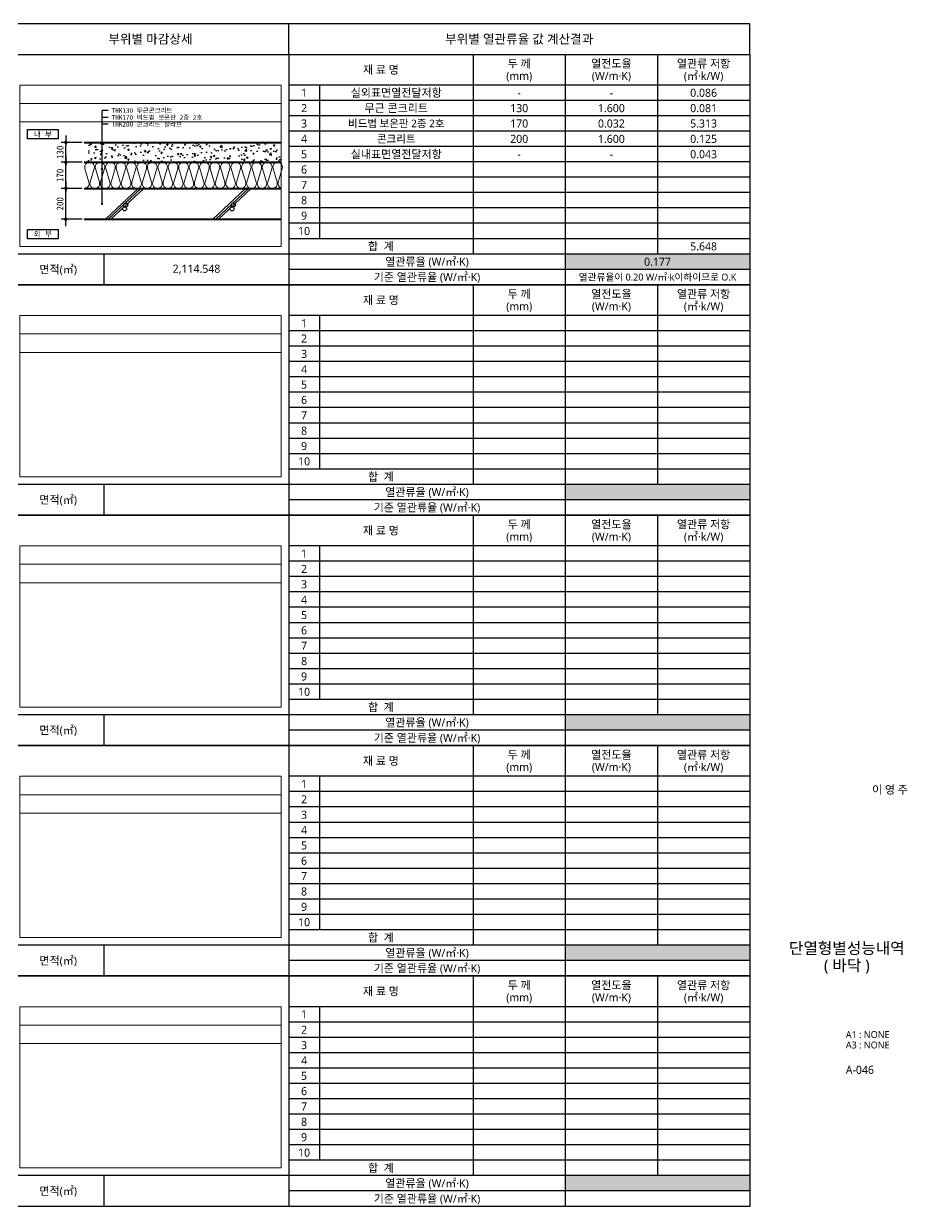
# Model space of a CAD drawing. Header units: millimetres. Extents: x 433 to 50040, y -8477 to -471.
# Drawn here: x 31690 to 37440, y -8477 to -776 of the extents above; entities that cross this region are included whole.
import ezdxf
from ezdxf.enums import TextEntityAlignment as Align

# ---------------------------------------------------------------- set-up
doc = ezdxf.new("R2010")
doc.units = ezdxf.units.MM
doc.header["$MEASUREMENT"] = 0
doc.header["$PDSIZE"] = -10
doc.layers.get('0').update_dxf_attribs({"linetype": 'CONTINUOUS'})
doc.layers.get('Defpoints').update_dxf_attribs({"color": 153, "linetype": 'CONTINUOUS'})
for name, color, linetype in [('2', 4, 'CONTINUOUS'), ('HATCH-1', 8, 'CONTINUOUS'), ('RXANNOT', 4, 'CONTINUOUS')]:
    doc.layers.add(name, color=color, linetype=linetype)
for name, color, linetype, lineweight in [('A-BORD-TEXT', 3, 'CONTINUOUS', 25), ('A-CONC-LIN1', 2, 'CONTINUOUS', 40), ('A-DIMS', 7, 'CONTINUOUS', 25), ('A-MKXS-LEAD', 7, 'CONTINUOUS', 25), ('A-MKXS-TEXT1', 3, 'CONTINUOUS', 25), ('A-MKXX-NAME', 3, 'CONTINUOUS', 25), ('A-MKXX-SYMB', 7, 'CONTINUOUS', 25), ('A-XXXX-HATC', 8, 'CONTINUOUS', 18), ('A-XXXX-INSL2', 8, 'CONTINUOUS', 18), ('A-XXXX-TABL', 7, 'CONTINUOUS', 25)]:
    doc.layers.add(name, color=color, linetype=linetype, lineweight=lineweight)
doc.layers.add('A-XXXX-NPLT', color=144, linetype='CONTINUOUS', lineweight=15, plot=False)
doc.styles.add('HY울릉도L', font='')
doc.styles.add('돋움체', font='')
doc.styles.add('맑은고딕', font='malgun.ttf')
doc.styles.get('HY울릉도L').set_extended_font_data('HYwulM')
doc.styles.get('돋움체').set_extended_font_data('DotumChe')
doc.dimstyles.new('CDIM', dxfattribs={"dimtxt": 3, "dimasz": 1.5, "dimexe": 2, "dimexo": 1, "dimgap": 1, "dimtad": 1, "dimdec": 0, "dimrnd": 0.5, "dimzin": 0, "dimdsep": 32, "dimlunit": 6, "dimtxsty": 'HY울릉도L', "dimblk1": '_CIDOT', "dimblk2": '_CIDOT', "dimsah": 1, "dimcen": 5.5, "dimclrd": 2, "dimclre": 2, "dimclrt": 7, "dimadec": 0, "dimazin": 0, "dimtfac": 1, "dimtdec": 0, "dimtix": 1, "dimtmove": 2, "dimatfit": 1, "dimldrblk": '_CIDOT', "dimfxl": 1, "dimtolj": 1, "dimtzin": 0, "dimlwd": -1, "dimarcsym": 0})

# ---------------------------------------------------------------- blocks, each defined once
blk = doc.blocks.new('1')
at = {"layer": 'A-XXXX-HATC'}
h = blk.add_hatch(color=254, dxfattribs=at)
h.dxf.hatch_style = 1
h.paths.add_polyline_path([(3600, -1300), (4800, -1300), (4800, -1400), (3600, -1400)])
at = {"layer": 'A-XXXX-NPLT', "ltscale": 50}
for p, q in [((1750, -320), (50, -320)), ((1750, -440), (50, -440))]:
    blk.add_line(p, q, dxfattribs=at)
blk.add_lwpolyline([(1750, -1250), (50, -1250), (50, -200), (1750, -200)], close=True, dxfattribs=at)
at = {"layer": 'A-XXXX-TABL'}
for p, q in [((1800, 0), (1800, -1500)), ((3000, 0), (3000, -1300)), ((3600, 0), (3600, -1500)), ((4200, 0), (4200, -1300)), ((4800, -200), (1800, -200)), ((2000, -200), (2000, -1200)), ((4800, -300), (1800, -300)), ((4800, -400), (1800, -400)), ((4800, -500), (1800, -500)), ((4800, -600), (1800, -600)), ((4800, -700), (1800, -700)), ((4800, -800), (1800, -800)), ((4800, -900), (1800, -900)), ((4800, -1000), (1800, -1000)), ((4800, -1100), (1800, -1100)), ((4800, -1200), (1800, -1200)), ((4800, -1300), (0, -1300)), ((600, -1500), (600, -1300)), ((4800, -1400), (1800, -1400))]:
    blk.add_line(p, q, dxfattribs=at)
blk.add_lwpolyline([(4800, -1500), (0, -1500), (0, 0), (4800, 0)], close=True, dxfattribs=at)
at = {"layer": 'A-XXXX-TABL', "color": 2, "const_width": 5}
blk.add_lwpolyline([(3600, -1300), (4800, -1300), (4800, -1400), (3600, -1400)], close=True, dxfattribs=at)
at = {"layer": 'A-MKXX-NAME', "style": '맑은고딕'}
for s, p in [('재 료 명', (2400, -100)), ('두 께', (3300, -60)), ('열전도율', (3900, -60)), ('열관류 저항', (4500, -60)), ('(mm)', (3300, -140)), ('(W/m·K)', (3900, -140)), ('(㎡·k/W)', (4500, -140)), ('1', (1900, -250)), ('2', (1900, -350)), ('3', (1900, -450)), ('4', (1900, -550)), ('5', (1900, -650)), ('6', (1900, -750)), ('7', (1900, -850)), ('8', (1900, -950)), ('9', (1900, -1050)), ('10', (1900, -1150)), ('합  계', (2400, -1250)), ('면적(㎡)', (300, -1400)), ('열관류율 (W/㎡·K)', (2700, -1350)), ('기준 열관류율 (W/㎡·K)', (2700, -1450))]:
    blk.add_text(s, height=52.5, dxfattribs=at).set_placement(p, align=Align.MIDDLE_CENTER)
blk = doc.blocks.new('asdf')
at = {"layer": '2'}
for p, q in [((15396, -2604), (15396, -2071)), ((29906, -2604), (29906, -2071))]:
    blk.add_line(p, q, dxfattribs=at)
at = {"layer": 'A-XXXX-TABL'}
for p, q in [((2596, -2604), (2596, -2071)), ((7396, -2604), (7396, -2071)), ((17106, -2604), (17106, -2071)), ((21906, -2604), (21906, -2071)), ((1156, -2604), (1156, -22604)), ((1636, -2604), (1636, -22604)), ((2116, -2604), (2116, -22604)), ((2596, -2604), (2596, -22604)), ((15666, -2604), (15666, -22604)), ((16146, -2604), (16146, -22604)), ((16626, -2604), (16626, -22604)), ((17106, -2604), (17106, -22604)), ((2596, -6071), (2116, -6071)), ((17106, -6071), (16626, -6071)), ((2596, -6604), (2116, -6604)), ((17106, -6604), (16626, -6604)), ((2596, -10071), (2116, -10071)), ((17106, -10071), (16626, -10071)), ((2596, -10604), (2116, -10604)), ((17106, -10604), (16626, -10604)), ((2596, -14071), (2116, -14071)), ((17106, -14071), (16626, -14071)), ((2596, -14604), (2116, -14604)), ((17106, -14604), (16626, -14604)), ((2596, -18071), (2116, -18071)), ((17106, -18071), (16626, -18071)), ((2596, -18604), (2116, -18604)), ((17106, -18604), (16626, -18604)), ((2596, -22071), (2116, -22071)), ((17106, -22071), (16626, -22071)), ((1156, -22604), (2596, -22604)), ((15666, -22604), (17106, -22604))]:
    blk.add_line(p, q, dxfattribs=at)
at = {"layer": 'A-XXXX-TABL', "color": 3}
for points in [[(15396, -2071), (1156, -2071), (1156, -2604), (15396, -2604)], [(29906, -2071), (15666, -2071), (15666, -2604), (29906, -2604)]]:
    blk.add_lwpolyline(points, close=True, dxfattribs=at)
at = {"layer": '2', "xscale": 2.666666666666639, "yscale": 2.666666666666639, "zscale": 2.666666666666639}
for p in [(2596, -2604), (17106, -2604), (2596, -6604), (17106, -6604), (2596, -10604), (17106, -10604), (2596, -14604), (17106, -14604), (2596, -18604), (17106, -18604)]:
    blk.add_blockref('1', p, dxfattribs=at)
at = {"layer": 'A-MKXX-NAME', "style": '맑은고딕'}
for s, p in [('구  분', (1876, -2337)), ('부위별 마감상세', (4996, -2337)), ('부위별 열관류율 값 계산결과', (11396, -2337)), ('구  분', (16386, -2337)), ('부위별 마감상세', (19506, -2337)), ('부위별 열관류율 값 계산결과', (25906, -2337))]:
    blk.add_text(s, height=160, dxfattribs=at).set_placement(p, align=Align.MIDDLE_CENTER)
blk = doc.blocks.new('_CIDOT')
at = {"color": 0, "linetype": 'ByBlock'}
blk.add_line((2, 0), (-1, 0), dxfattribs=at)
at = {"color": 0, "linetype": 'ByBlock', "const_width": 0.5}
blk.add_lwpolyline([(-0.25, 0, 1), (0.25, 0, 1)], format="xyb", close=True, dxfattribs=at)
blk = doc.blocks.new('*D59')
at = {"layer": 'A-DIMS', "lineweight": -2, "transparency": 16777216}
for p, q in [((32069.8, -1849.3), (31934.8, -1849.3)), ((32069.8, -2049.3), (31934.8, -2049.3))]:
    blk.add_line(p, q, dxfattribs=at)
at = {"layer": 'A-DIMS', "transparency": 16777216}
blk.add_line((31964.8, -2026.8), (31964.8, -1871.8), dxfattribs=at)
at = {"layer": 'Defpoints', "color": 0, "transparency": 16777216}
for p in [(31964.8, -1849.3), (32084.8, -1849.3), (32084.8, -2049.3)]:
    blk.add_point(p, dxfattribs=at)
at = {"layer": 'A-DIMS', "transparency": 16777216, "xscale": 22.5, "yscale": 22.5, "zscale": 22.5}
for p, rotation in [((31964.8, -1849.3), 90), ((31964.8, -2049.3), 270)]:
    blk.add_blockref('_CIDOT', p, dxfattribs=dict(at, rotation=rotation))
at = {"layer": 'A-DIMS', "color": 3, "transparency": 16777216, "insert": (31927.2, -1949.3), "char_height": 45, "attachment_point": 5, "rotation": 90, "style": '돋움체'}
blk.add_mtext('\\A1;200', dxfattribs=at)
blk = doc.blocks.new('*D60')
at = {"layer": 'A-DIMS', "lineweight": -2, "transparency": 16777216}
for p, q in [((32069.8, -1679.3), (31934.8, -1679.3)), ((32069.8, -1849.3), (31934.8, -1849.3))]:
    blk.add_line(p, q, dxfattribs=at)
at = {"layer": 'A-DIMS', "transparency": 16777216}
blk.add_line((31964.8, -1826.8), (31964.8, -1701.8), dxfattribs=at)
at = {"layer": 'Defpoints', "color": 0, "transparency": 16777216}
for p in [(31964.8, -1679.3), (32084.8, -1679.3), (32084.8, -1849.3)]:
    blk.add_point(p, dxfattribs=at)
at = {"layer": 'A-DIMS', "transparency": 16777216, "xscale": 22.5, "yscale": 22.5, "zscale": 22.5}
for p, rotation in [((31964.8, -1679.3), 90), ((31964.8, -1849.3), 270)]:
    blk.add_blockref('_CIDOT', p, dxfattribs=dict(at, rotation=rotation))
at = {"layer": 'A-DIMS', "color": 3, "transparency": 16777216, "insert": (31927.2, -1764.3), "char_height": 45, "attachment_point": 5, "rotation": 90, "style": '돋움체'}
blk.add_mtext('\\A1;170', dxfattribs=at)
blk = doc.blocks.new('*D61')
at = {"layer": 'A-DIMS', "lineweight": -2, "transparency": 16777216}
for p, q in [((32069.8, -1549.3), (31934.8, -1549.3)), ((32069.8, -1679.3), (31934.8, -1679.3))]:
    blk.add_line(p, q, dxfattribs=at)
at = {"layer": 'A-DIMS', "transparency": 16777216}
blk.add_line((31964.8, -1656.8), (31964.8, -1571.8), dxfattribs=at)
at = {"layer": 'Defpoints', "color": 0, "transparency": 16777216}
for p in [(31964.8, -1549.3), (32084.8, -1549.3), (32084.8, -1679.3)]:
    blk.add_point(p, dxfattribs=at)
at = {"layer": 'A-DIMS', "transparency": 16777216, "xscale": 22.5, "yscale": 22.5, "zscale": 22.5}
for p, rotation in [((31964.8, -1549.3), 90), ((31964.8, -1679.3), 270)]:
    blk.add_blockref('_CIDOT', p, dxfattribs=dict(at, rotation=rotation))
at = {"layer": 'A-DIMS', "color": 3, "transparency": 16777216, "insert": (31927.2, -1614.3), "char_height": 45, "attachment_point": 5, "rotation": 90, "style": '돋움체'}
blk.add_mtext('\\A1;130', dxfattribs=at)

msp = doc.modelspace()

# ---------------------------------------------------------------- hatches: boundary and pattern name
at = {"layer": 'HATCH-1'}
h = msp.add_hatch(dxfattribs=at)
h.set_pattern_fill('AR-CONC', color=256, scale=15)
h.set_pattern_definition([(50, (12600, 4569.866), (107.58903, -9.41282), [11.25, -123.75]), (355, (12600, 4569.87), (-20.8127, 112.8288), [9, -99]), (100.45144, (12608.97, 4569.08), (86.77633, 103.416), [9.56103, -105.1713]), (46.1842, (12600, 4599.87), (160.0862, -24.8279), [16.875, -185.625]), (96.6356, (12613.34, 4597.8), (140.1993, 146.1178), [14.3416, -157.7571]), (351.1842, (12600, 4599.87), (140.1993, 146.1178), [13.5, -148.5]), (21, (12615, 4592.366), (89.53606, -60.39283), [11.25, -123.75]), (326, (12615, 4592.37), (36.4973, 108.7725), [9, -99]), (71.45144, (12622.46, 4587.33), (126.03336, 48.37967), [9.56103, -105.1713]), (37.5, (12600, 4569.866), (1.82398, 49.93408), [0, -97.8, 0, -100.5, 0, -99.375]), (7.5, (12600, 4569.866), (39.46043, 59.16176), [0, -57.3, 0, -95.55, 0, -37.875]), (327.5, (12566.55, 4569.866), (80.073365, -3.38323), [0, -37.5, 0, -117, 0, -155.25]), (317.5, (12551.55, 4569.866), (87.47793, 15.01575), [0, -48.75, 0, -77.7, 0, -110.25])])
h.paths.add_polyline_path([(32084.8, -1679.3), (32084.8, -1549.3), (33364.8, -1549.3), (33364.8, -1679.3)])

# ---------------------------------------------------------------- linework, layer by layer
at = {"layer": 'A-CONC-LIN1'}
for p, q in [((32084.8, -1549.3), (33364.8, -1549.3)), ((32084.8, -1679.3), (33364.8, -1679.3)), ((32084.8, -1849.3), (33364.8, -1849.3)), ((32084.8, -2049.3), (33364.8, -2049.3))]:
    msp.add_line(p, q, dxfattribs=at)
at = {"layer": 'A-MKXS-LEAD'}
for p, q in [((32200.2, -1953.2), (32200.2, -1341.5)), ((32240.2, -1341.5), (32200.2, -1341.5)), ((32240.2, -1386.5), (32200.2, -1386.5)), ((32240.2, -1431.5), (32200.2, -1431.5))]:
    msp.add_line(p, q, dxfattribs=at)
at = {"layer": 'A-MKXS-LEAD', "const_width": 7.5}
for points in [[(32196.4, -1602.9, -1), (32203.9, -1602.9, -1)], [(32196.4, -1724.3, -1), (32203.9, -1724.3, -1)], [(32196.4, -1949.5, -1), (32203.9, -1949.5, -1)]]:
    msp.add_lwpolyline(points, format="xyb", close=True, dxfattribs=at)
at = {"layer": 'A-MKXX-SYMB'}
for points in [[(31914.8, -1526.5), (31714.8, -1526.5), (31714.8, -1466.5), (31914.8, -1466.5)], [(31914.8, -2176.5), (31714.8, -2176.5), (31714.8, -2116.5), (31914.8, -2116.5)]]:
    msp.add_lwpolyline(points, close=True, dxfattribs=at)
at = {"layer": 'A-XXXX-INSL2'}
msp.add_lwpolyline([(32084.8, -1849.3, 0.508699), (32114.8, -1808.1), (32088.7, -1720.5, -1.37259), (32148.8, -1720.5), (32122.7, -1808.1, 1.37259), (32182.8, -1808.1), (32156.7, -1720.5, -1.37259), (32216.8, -1720.5), (32190.7, -1808.1, 1.37259), (32250.8, -1808.1), (32224.7, -1720.5, -1.37259), (32284.8, -1720.5), (32258.7, -1808.1, 1.37259), (32318.8, -1808.1), (32292.7, -1720.5, -1.37259), (32352.8, -1720.5), (32326.7, -1808.1, 1.37259), (32386.8, -1808.1), (32360.7, -1720.5, -1.37259), (32420.8, -1720.5), (32394.7, -1808.1, 1.37259), (32454.8, -1808.1), (32428.7, -1720.5, -1.37259), (32488.8, -1720.5), (32462.7, -1808.1, 1.37259), (32522.8, -1808.1), (32496.7, -1720.5, -1.37259), (32556.8, -1720.5), (32530.7, -1808.1, 1.37259), (32590.8, -1808.1), (32564.7, -1720.5, -1.37259), (32624.8, -1720.5), (32598.7, -1808.1, 1.37259), (32658.8, -1808.1), (32632.7, -1720.5, -1.37259), (32692.8, -1720.5), (32666.7, -1808.1, 1.37259), (32726.8, -1808.1), (32700.7, -1720.5, -1.37259), (32760.8, -1720.5), (32734.7, -1808.1, 1.37259), (32794.8, -1808.1), (32768.7, -1720.5, -1.37259), (32828.8, -1720.5), (32802.7, -1808.1, 1.37259), (32862.8, -1808.1), (32836.7, -1720.5, -1.37259), (32896.8, -1720.5), (32870.7, -1808.1, 1.37259), (32930.8, -1808.1), (32904.7, -1720.5, -1.37259), (32964.8, -1720.5), (32938.7, -1808.1, 0.509267), (32968.8, -1849.3, 0.509267), (32998.8, -1808.1), (32972.7, -1720.5, -1.37259), (33032.8, -1720.5), (33006.7, -1808.1, 1.37259), (33066.8, -1808.1), (33040.7, -1720.5, -1.37259), (33100.8, -1720.5), (33074.7, -1808.1, 1.37259), (33134.8, -1808.1), (33108.7, -1720.5, -1.37259), (33168.8, -1720.5), (33142.7, -1808.1, 1.37259), (33202.8, -1808.1), (33176.7, -1720.5, -1.37259), (33236.8, -1720.5), (33210.7, -1808.1, 1.37259), (33270.8, -1808.1), (33244.7, -1720.5, -1.37259), (33304.8, -1720.5), (33278.7, -1808.1, 1.37259), (33338.8, -1808.1), (33312.7, -1720.5, -1.37259), (33372.8, -1720.5), (33346.7, -1808.1, 0.391327), (33364.8, -1846.9, 0.391327)], format="xyb", dxfattribs=at)
at = {"layer": 'HATCH-1'}
for p, q in [((32221.6, -2049.3), (32434.8, -1849.3)), ((32239.8, -2049.3), (32453, -1849.3)), ((32258.1, -2049.3), (32471.3, -1849.3)), ((32921.5, -2049.3), (33134.7, -1849.3)), ((32939.8, -2049.3), (33152.9, -1849.3)), ((32958, -2049.3), (33171.2, -1849.3))]:
    msp.add_line(p, q, dxfattribs=at)
for centre in [(32346.5, -1982.1), (32353.8, -1957.6), (33046.4, -1982.1), (33053.8, -1957.6)]:
    msp.add_circle(centre, 13.1, dxfattribs=at)

# ---------------------------------------------------------------- block references
at = {"layer": 'RXANNOT', "xscale": 0.3750000000000039, "yscale": 0.3750000000000039, "zscale": 0.3750000000000039}
msp.add_blockref('asdf', (25200, 0), dxfattribs=at)

# ---------------------------------------------------------------- texts
at = {"layer": 'A-BORD-TEXT', "style": '맑은고딕'}
msp.add_text('이 영 주', height=52.5, dxfattribs=at).set_placement((37444.3, -5790.1), align=Align.RIGHT)
for s, p in [('단열형별성능내역', (37046.6, -6795.4)), ('( 바닥 )', (37046.6, -6907.9))]:
    msp.add_text(s, height=75, dxfattribs=at).set_placement(p, align=Align.MIDDLE_CENTER)
for s, height, p in [('A1 : NONE', 45, (37040.2, -7380.5)), ('A3 : NONE', 45, (37040.2, -7448.5)), ('A-046', 52.5, (37040.2, -7614))]:
    msp.add_text(s, height=height, dxfattribs=at).set_placement(p)
at = {"layer": 'A-MKXS-TEXT1', "style": '돋움체'}
for s, p in [('THK130 무근콘크리트', (32262.1, -1341.5)), ('THK170 비드법 보온판 2종 2호', (32262.1, -1386.5)), ('THK200 콘크리트 슬라브', (32262.1, -1431.5))]:
    msp.add_text(s, height=30, dxfattribs=at).set_placement(p, align=Align.MIDDLE_LEFT)
at = {"layer": 'A-MKXX-NAME'}
for s, height, style, p in [('실외표면열전달저항', 52.5, '맑은고딕', (34114.8, -1226.5)), ('-', 52.5, '맑은고딕', (34914.8, -1226.5)), ('-', 52.5, '맑은고딕', (35514.8, -1226.5)), ('0.086', 52.5, '맑은고딕', (36114.8, -1226.5)), ('무근 콘크리트', 52.5, '맑은고딕', (34114.8, -1326.5)), ('130', 52.5, '맑은고딕', (34914.8, -1326.5)), ('1.600', 52.5, '맑은고딕', (35514.8, -1326.5)), ('0.081', 52.5, '맑은고딕', (36114.8, -1326.5)), ('비드법 보온판 2종 2호', 50, '맑은고딕', (34114.8, -1426.5)), ('170', 52.5, '맑은고딕', (34914.8, -1426.5)), ('0.032', 52.5, '맑은고딕', (35514.8, -1426.5)), ('5.313', 52.5, '맑은고딕', (36114.8, -1426.5)), ('내 부', 35, '돋움체', (31814.8, -1496.5)), ('콘크리트', 50, '맑은고딕', (34114.8, -1526.5)), ('200', 52.5, '맑은고딕', (34914.8, -1526.5)), ('1.600', 52.5, '맑은고딕', (35514.8, -1526.5)), ('0.125', 52.5, '맑은고딕', (36114.8, -1526.5)), ('실내표면열전달저항', 52.5, '맑은고딕', (34114.8, -1626.5)), ('0.043', 52.5, '맑은고딕', (36114.8, -1626.5)), ('-', 52.5, '맑은고딕', (34914.8, -1626.5)), ('-', 52.5, '맑은고딕', (35514.8, -1626.5)), ('외 부', 35, '돋움체', (31814.8, -2146.5)), ('5.648', 52.5, '맑은고딕', (36114.8, -2226.5)), ('열관류율이 0.20 W/㎡·k이하이므로 O.K', 45, '맑은고딕', (35814.8, -2426.5))]:
    msp.add_text(s, height=height, dxfattribs=dict(at, style=style)).set_placement(p, align=Align.MIDDLE_CENTER)
at = {"layer": 'A-MKXX-NAME', "color": 1, "style": '맑은고딕'}
msp.add_text('0.177', height=52.5, dxfattribs=at).set_placement((35814.8, -2326.5), align=Align.MIDDLE_CENTER)
at = {"layer": 'A-MKXX-NAME', "style": '맑은고딕'}
msp.add_text('2,114.548', height=52.5, dxfattribs=at).set_placement((32814.8, -2376.5), align=Align.MIDDLE)

# ---------------------------------------------------------------- dimensions: what is measured, and where the dimension line sits
at = {"layer": 'A-DIMS'}
for base, p1, p2, picture, middle in [((31964.8, -1549.3), (32084.8, -1679.3), (32084.8, -1549.3), '*D61', (31927.2, -1614.3)), ((31964.8, -1679.3), (32084.8, -1849.3), (32084.8, -1679.3), '*D60', (31927.2, -1764.3)), ((31964.8, -1849.3), (32084.8, -2049.3), (32084.8, -1849.3), '*D59', (31927.2, -1949.3))]:
    dim = msp.add_linear_dim(base=base, p1=p1, p2=p2, angle=90, dimstyle='CDIM', override={"dimscale": 15, "dimtxsty": '돋움체', "dimclrd": 256, "dimclre": 256, "dimclrt": 3}, dxfattribs=at)
    dim.commit()
    dim.dimension.update_dxf_attribs({"geometry": picture, "text_midpoint": middle})

doc.saveas('drawing.dxf')
